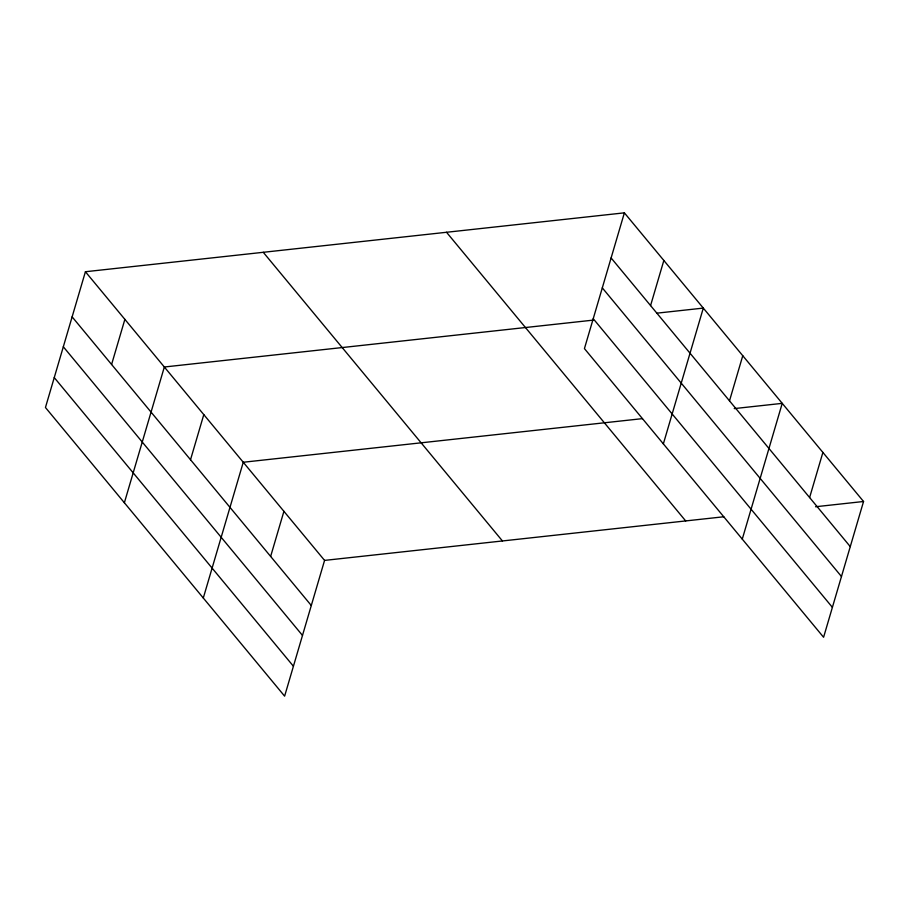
<?xml version="1.0" encoding="UTF-8"?>
<svg xmlns="http://www.w3.org/2000/svg" width="909" height="909" viewBox="0 0 909 909"><rect width="100%" height="100%" fill="white"/><g stroke="black" fill="none" stroke-linecap="round" stroke-linejoin="round"><path stroke-width="1.36" d="M85.412 271.734L45.45 407.505L284.619 696.158L324.57 560.399L85.412 271.734L624.381 212.842L863.55 501.495L823.588 637.266L584.43 348.601L624.381 212.842M111.591 364.486L124.874 319.366M124.374 502.757L164.336 366.997L593.202 320.127M190.515 459.738L203.798 414.629M203.298 598.02L243.26 462.249L642.481 418.629M270.632 556.444L283.915 511.324M650.571 305.583L663.843 260.474M663.354 443.865L703.305 308.094L656.73 313.185M729.495 400.846L742.767 355.726M742.278 539.117L782.229 403.357L734.233 408.596M809.612 497.541L822.895 452.421M324.57 560.399L723.803 516.766M815.555 506.745L863.55 501.495M611.109 257.951L850.267 546.616M602.303 287.869L841.473 576.522M593.225 318.695L832.394 607.348M446.524 232.272L685.693 520.937M263.269 252.304L502.438 540.957M72.129 316.855L311.298 605.508M63.323 346.772L302.492 635.425M54.256 377.587L293.425 666.24"/></g></svg>
